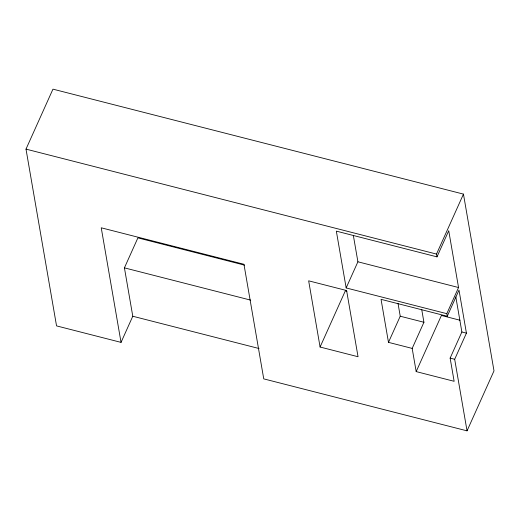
<?xml version="1.0" encoding="UTF-8"?>
<svg xmlns="http://www.w3.org/2000/svg" width="520" height="520" viewBox="0 0 520 520"><rect width="100%" height="100%" fill="white"/><g stroke="black" fill="none" stroke-linecap="round" stroke-linejoin="round"><path stroke-width="0.78" d="M26 149.123L52.956 89.148L463.457 194.109L494 370.877L467.044 430.853L263.744 378.872L243.945 264.284L101.237 227.799L121.037 342.381L56.544 325.891L26 149.123L436.507 254.078L436.988 256.867L336.343 231.14L346.157 287.937L446.803 313.671L447.252 316.264L381.05 299.338L388.479 342.355L412.178 348.413L416.182 371.599L454.135 381.303L450.132 358.118L461.877 331.975L455.825 296.927M121.037 342.381L132.782 316.245L124.423 267.858L137.898 237.868L244.543 265.135M346.157 287.937L357.903 261.794L353.34 235.397M320.086 347.029L308.653 280.826L346.606 290.531L358.04 356.733L320.086 347.029L345.312 290.901L346.86 291.298M388.479 342.355L400.231 316.212L398.028 303.466M436.507 254.078L463.457 194.109M436.988 256.867L448.734 230.731L458.549 287.528L446.803 313.671M412.178 348.413L423.93 322.27L421.726 309.53M416.182 371.599L441.409 315.471L459.999 320.222M447.252 316.264L458.998 290.121L466.427 333.138L454.682 359.281L467.044 430.853M357.903 261.794L458.549 287.528M400.231 316.212L423.93 322.27M461.877 331.975L466.427 333.138M124.423 267.858L250.666 300.131M450.132 358.118L454.682 359.281M132.782 316.245L259.025 348.517"/></g></svg>
